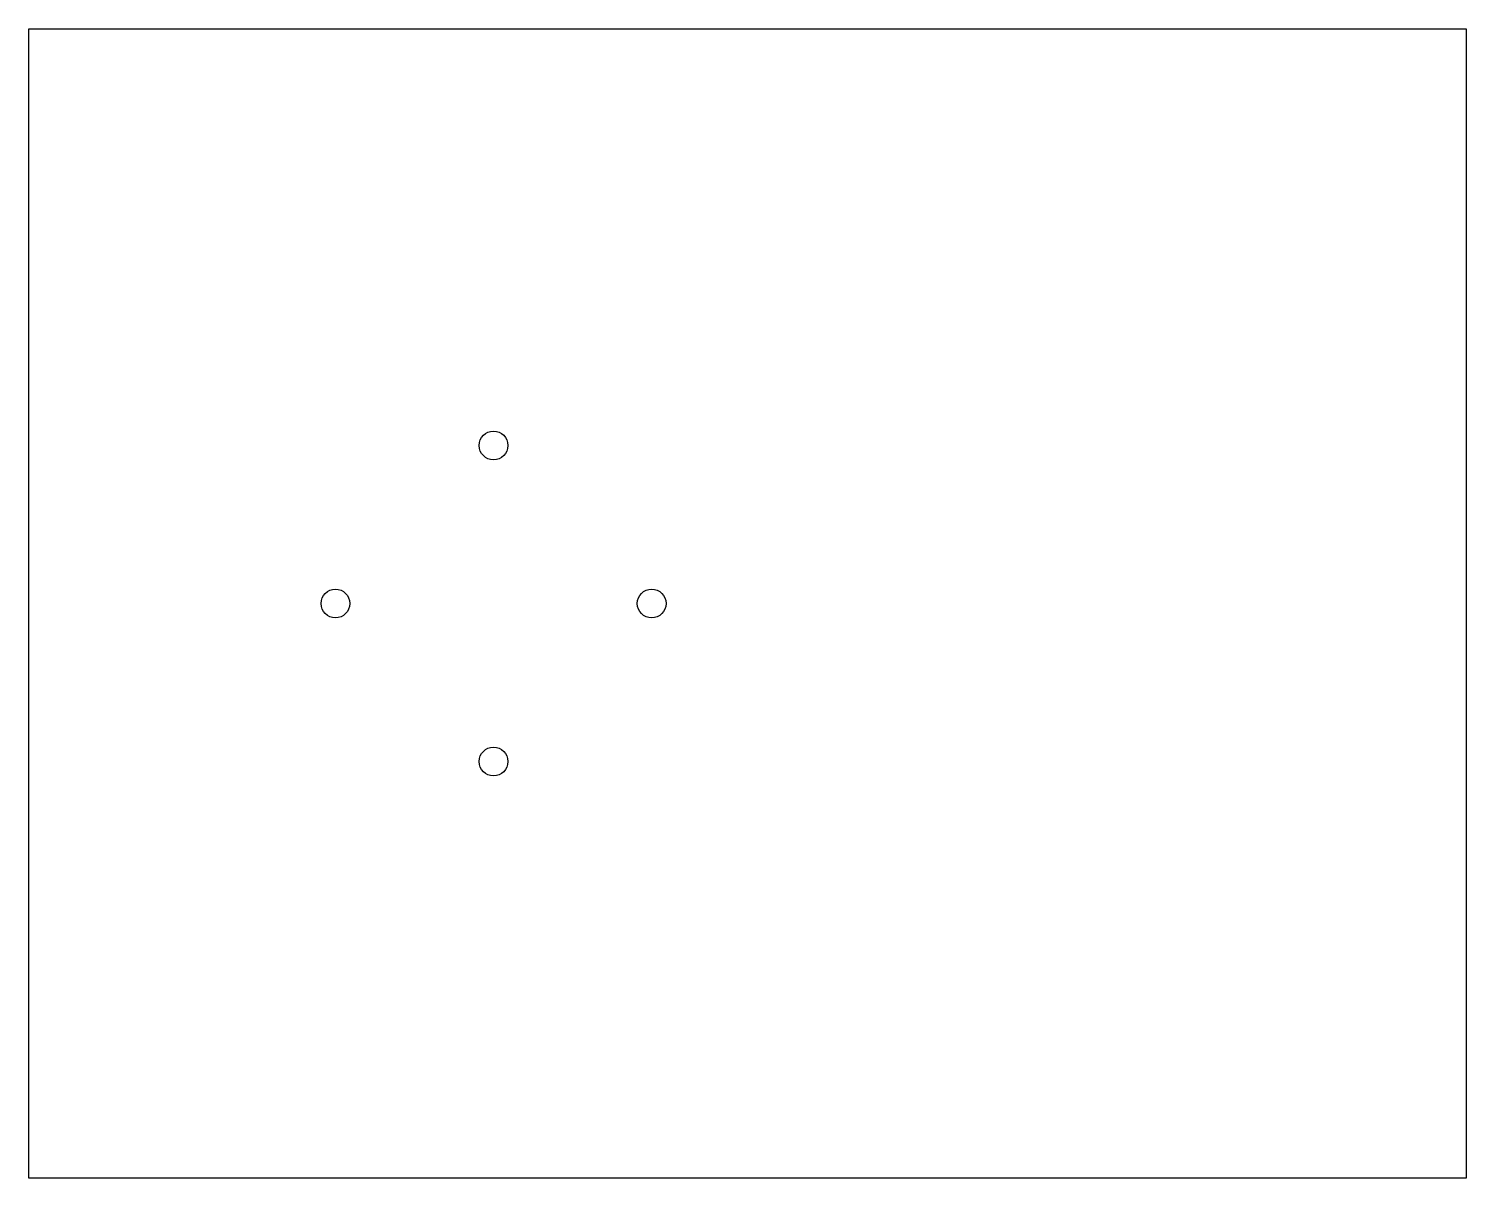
# Model space of a CAD drawing. Header units: millimetres. Extents: x -75 to 75, y -60 to 60.
import ezdxf

# ---------------------------------------------------------------- set-up
doc = ezdxf.new("R2010")
doc.units = ezdxf.units.MM
doc.layers.get('0').update_dxf_attribs({"linetype": 'CONTINUOUS'})

msp = doc.modelspace()

# ---------------------------------------------------------------- linework, layer by layer
msp.add_lwpolyline([(-75, -60), (-75, 60), (75, 60), (75, -60)], close=True)
for centre in [(-26.5, 16.5), (-43, 0), (-10, 0), (-26.5, -16.5)]:
    msp.add_circle(centre, 1.5)

doc.saveas('drawing.dxf')
